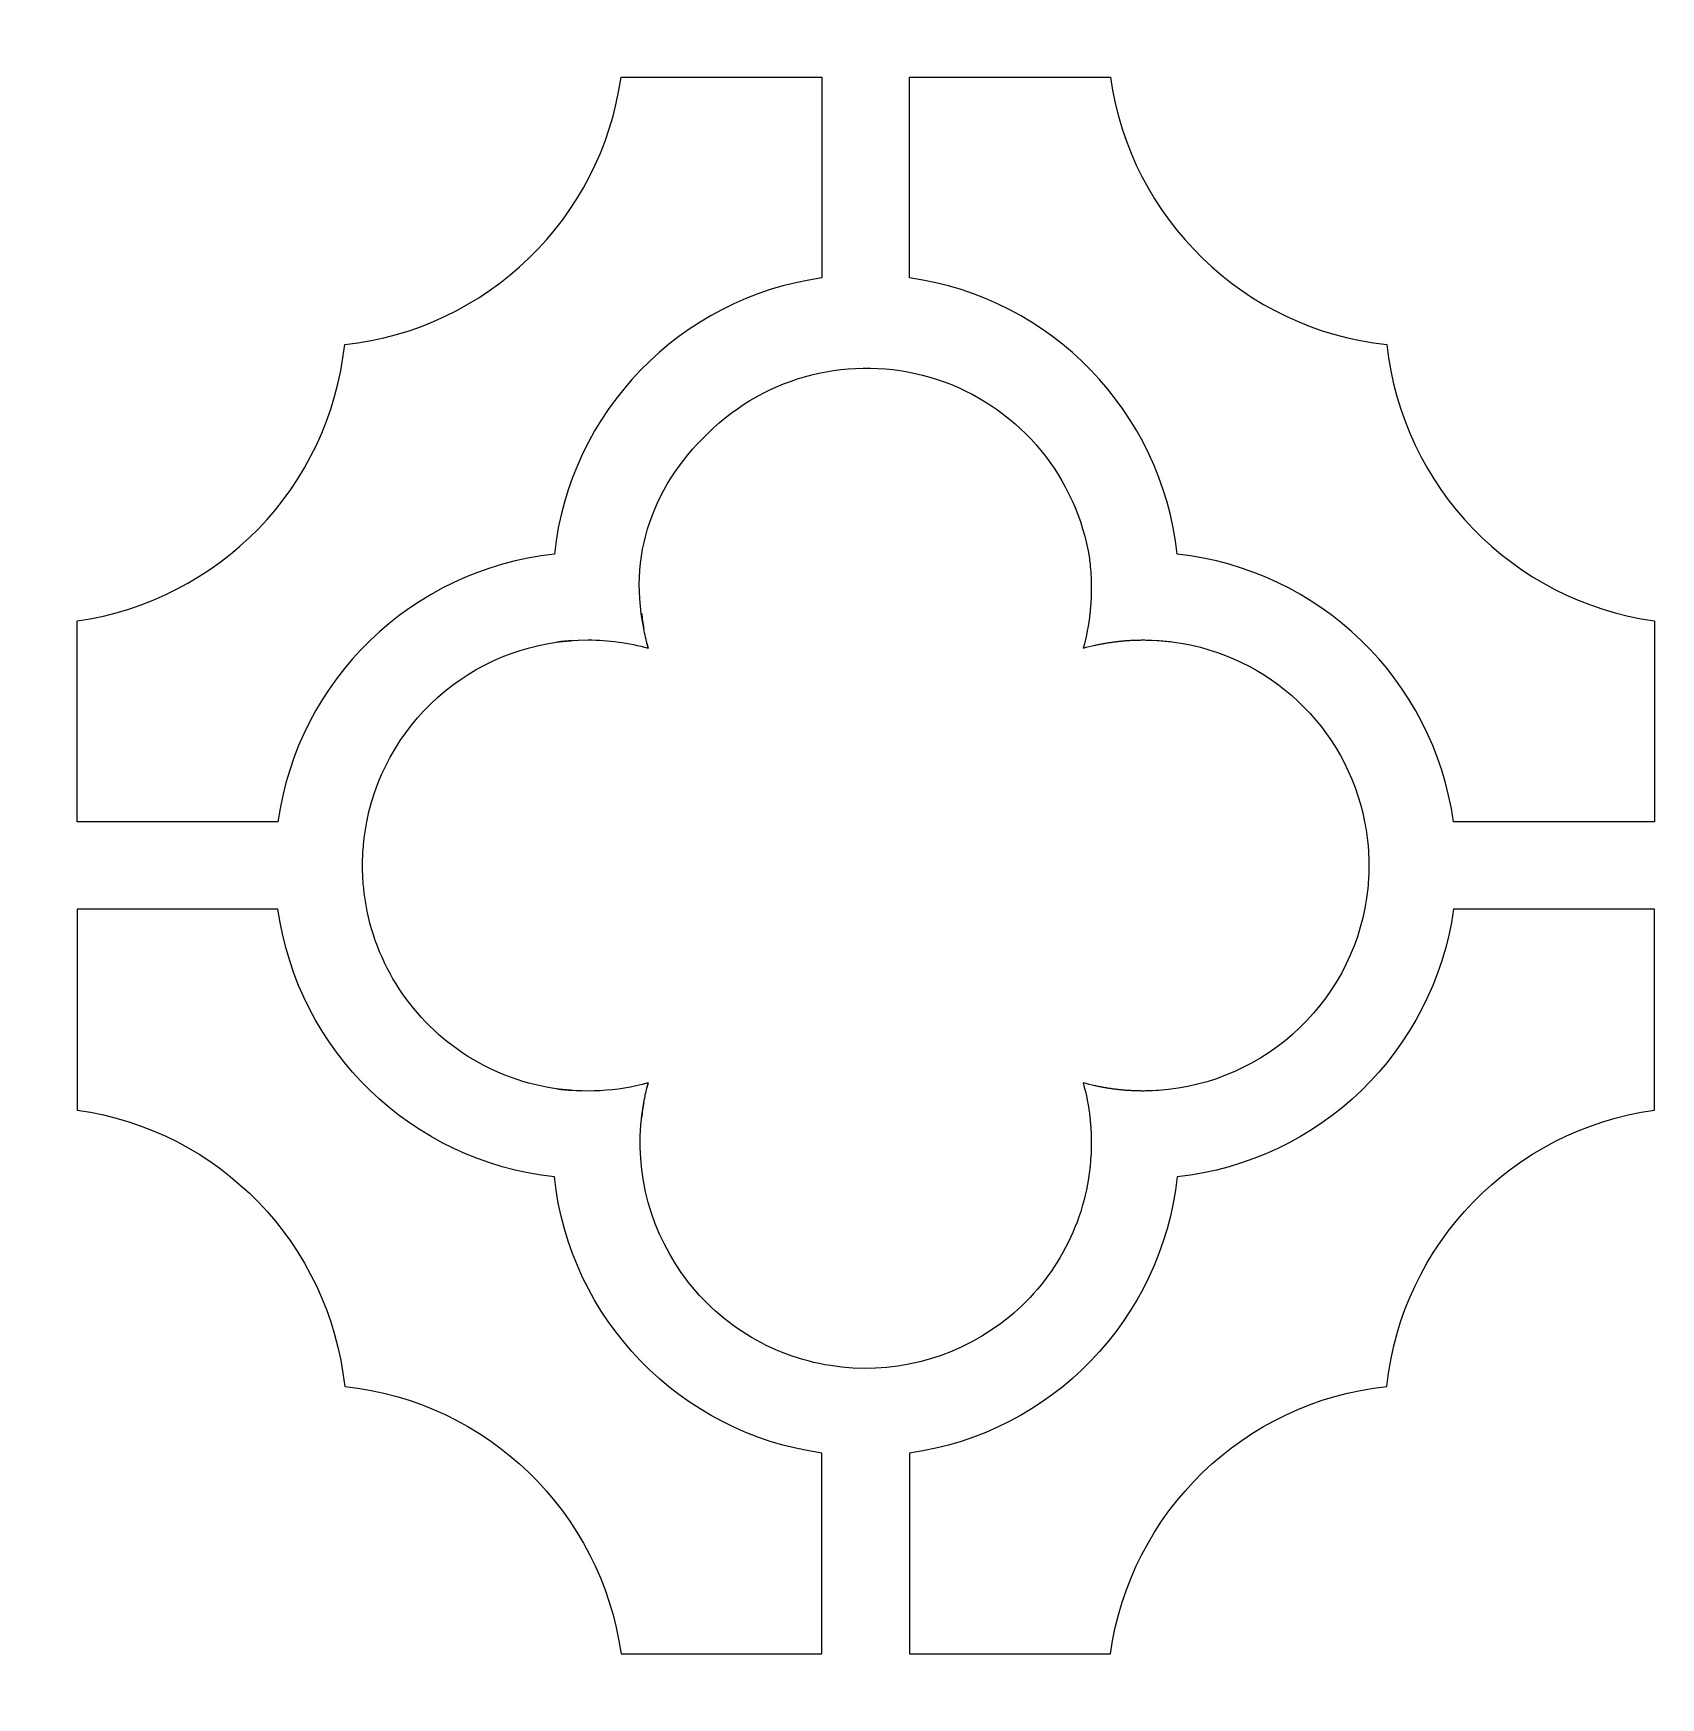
# Model space of a CAD drawing. Header units: centimetres. Extents: x -8.6 to 7.4, y -2.5 to 11.8.
# Drawn here: x 3.592 to 6.103, y 4.664 to 7.233 of the extents above; entities that cross this region are included whole.
import ezdxf

# ---------------------------------------------------------------- set-up
doc = ezdxf.new("R2010")
doc.units = ezdxf.units.CM
doc.header["$MEASUREMENT"] = 0
doc.layers.add('layer 1', color=7, linetype='Continuous')

msp = doc.modelspace()

# ---------------------------------------------------------------- linework, layer by layer
at = {"layer": 'layer 1', "color": 242}
for points, knots in [([(-0.18941, 11.81631), (-0.18941, 11.81631), (-0.0542, 11.81631), (-0.0542, 11.81631), (-0.0542, 11.81631), (-0.0542, 11.81631), (7.23783, 11.81631), (7.23783, 11.81631), (7.23783, 11.81631), (7.23783, 11.81631), (7.37304, 11.81631), (7.37304, 11.81631), (7.37304, 11.81631), (7.37304, 11.81631), (7.37304, 11.6811), (7.37304, 11.6811), (7.37304, 11.6811), (7.37304, 11.6811), (7.37304, -2.35212), (7.37304, -2.35212), (7.37304, -2.35212), (7.37304, -2.35212), (7.37304, -2.48733), (7.37304, -2.48733), (7.37304, -2.48733), (7.37304, -2.48733), (7.23783, -2.48733), (7.23783, -2.48733), (7.23783, -2.48733), (7.23783, -2.48733), (-0.0542, -2.48733), (-0.0542, -2.48733), (-0.0542, -2.48733), (-0.0542, -2.48733), (-0.18941, -2.48733), (-0.18941, -2.48733), (-0.18941, -2.48733), (-0.18941, -2.48733), (-0.18941, -2.35212), (-0.18941, -2.35212), (-0.18941, -2.35212), (-0.18941, -2.35212), (-0.18941, 11.6811), (-0.18941, 11.6811), (-0.18941, 11.6811), (-0.18941, 11.6811), (-0.18941, 11.81631), (-0.18941, 11.81631)], [0, 0, 0, 0, 0.0769231, 0.0769231, 0.0769231, 0.0769231, 0.1538462, 0.1538462, 0.1538462, 0.1538462, 0.2307692, 0.2307692, 0.2307692, 0.2307692, 0.3076923, 0.3076923, 0.3076923, 0.3076923, 0.3846154, 0.3846154, 0.3846154, 0.3846154, 0.4615385, 0.4615385, 0.4615385, 0.4615385, 0.5384615, 0.5384615, 0.5384615, 0.5384615, 0.6153846, 0.6153846, 0.6153846, 0.6153846, 0.6923077, 0.6923077, 0.6923077, 0.6923077, 0.7692308, 0.7692308, 0.7692308, 0.7692308, 0.8461538, 0.8461538, 0.8461538, 0.8461538, 1, 1, 1, 1]), ([(3.65942, 6.01651), (3.65942, 6.01651), (3.84912, 6.01651), (3.84912, 6.01651), (3.84912, 6.01651), (3.84912, 6.01651), (3.96933, 6.01651), (3.96933, 6.01651), (3.96933, 6.01651), (3.99994, 6.23551), (4.17591, 6.40568), (4.39576, 6.42936), (4.39576, 6.42936), (4.41928, 6.64923), (4.58966, 6.82501), (4.80863, 6.85579), (4.80863, 6.85579), (4.80863, 6.85579), (4.80863, 7.16571), (4.80863, 7.16571), (4.80863, 7.16571), (4.80863, 7.16571), (4.70532, 7.16571), (4.70532, 7.16571), (4.70532, 7.16571), (4.70532, 7.16571), (4.65601, 7.16571), (4.65601, 7.16571), (4.65601, 7.16571), (4.65601, 7.16571), (4.61874, 7.16571), (4.61874, 7.16571), (4.61874, 7.16571), (4.61874, 7.16571), (4.49869, 7.16571), (4.49869, 7.16571), (4.49869, 7.16571), (4.46806, 6.94672), (4.2921, 6.77654), (4.07225, 6.75285), (4.07225, 6.75285), (4.04874, 6.53299), (3.87838, 6.35722), (3.65942, 6.32644), (3.65942, 6.32644), (3.65942, 6.32644), (3.65942, 6.26114), (3.65942, 6.26114), (3.65942, 6.26114), (3.65942, 6.26114), (3.65942, 6.22788), (3.65942, 6.22788), (3.65942, 6.22788), (3.65942, 6.22788), (3.65942, 6.12932), (3.65942, 6.12932), (3.65942, 6.12932), (3.65942, 6.12932), (3.65942, 6.01651), (3.65942, 6.01651)], [0, 0, 0, 0, 0.0625, 0.0625, 0.0625, 0.0625, 0.125, 0.125, 0.125, 0.125, 0.1875, 0.1875, 0.1875, 0.1875, 0.25, 0.25, 0.25, 0.25, 0.3125, 0.3125, 0.3125, 0.3125, 0.375, 0.375, 0.375, 0.375, 0.4375, 0.4375, 0.4375, 0.4375, 0.5, 0.5, 0.5, 0.5, 0.5625, 0.5625, 0.5625, 0.5625, 0.625, 0.625, 0.625, 0.625, 0.6875, 0.6875, 0.6875, 0.6875, 0.75, 0.75, 0.75, 0.75, 0.8125, 0.8125, 0.8125, 0.8125, 0.875, 0.875, 0.875, 0.875, 1, 1, 1, 1]), ([(5.78311, 6.01651), (5.78311, 6.01651), (5.93807, 6.01651), (5.93807, 6.01651), (5.93807, 6.01651), (5.93807, 6.01651), (6.09303, 6.01651), (6.09303, 6.01651), (6.09303, 6.01651), (6.09303, 6.01651), (6.09303, 6.12932), (6.09303, 6.12932), (6.09303, 6.12932), (6.09303, 6.12932), (6.09303, 6.22786), (6.09303, 6.22786), (6.09303, 6.22786), (6.09303, 6.22786), (6.09303, 6.26115), (6.09303, 6.26115), (6.09303, 6.26115), (6.09303, 6.26115), (6.09303, 6.32642), (6.09303, 6.32642), (6.09303, 6.32642), (5.87404, 6.35704), (5.70387, 6.53301), (5.68018, 6.75285), (5.68018, 6.75285), (5.46032, 6.77637), (5.28455, 6.94674), (5.25376, 7.16571), (5.25376, 7.16571), (5.25376, 7.16571), (5.18862, 7.16571), (5.18862, 7.16571), (5.18862, 7.16571), (5.18862, 7.16571), (5.09642, 7.16571), (5.09642, 7.16571), (5.09642, 7.16571), (5.09642, 7.16571), (5.02738, 7.16571), (5.02738, 7.16571), (5.02738, 7.16571), (5.02738, 7.16571), (4.94384, 7.16571), (4.94384, 7.16571), (4.94384, 7.16571), (4.94384, 7.16571), (4.94384, 6.85577), (4.94384, 6.85577), (4.94384, 6.85577), (5.16283, 6.82516), (5.33299, 6.64921), (5.35667, 6.42936), (5.35667, 6.42936), (5.57654, 6.40584), (5.75231, 6.23548), (5.78311, 6.01651)], [0, 0, 0, 0, 0.0625, 0.0625, 0.0625, 0.0625, 0.125, 0.125, 0.125, 0.125, 0.1875, 0.1875, 0.1875, 0.1875, 0.25, 0.25, 0.25, 0.25, 0.3125, 0.3125, 0.3125, 0.3125, 0.375, 0.375, 0.375, 0.375, 0.4375, 0.4375, 0.4375, 0.4375, 0.5, 0.5, 0.5, 0.5, 0.5625, 0.5625, 0.5625, 0.5625, 0.625, 0.625, 0.625, 0.625, 0.6875, 0.6875, 0.6875, 0.6875, 0.75, 0.75, 0.75, 0.75, 0.8125, 0.8125, 0.8125, 0.8125, 0.875, 0.875, 0.875, 0.875, 1, 1, 1, 1]), ([(4.1064, 6.01651), (4.10477, 6.00827), (4.10345, 5.99997), (4.10243, 5.99163), (4.10243, 5.99163), (4.10243, 5.99163), (4.10219, 5.98953), (4.10219, 5.98953), (4.10219, 5.98953), (4.10219, 5.98953), (4.10195, 5.98742), (4.10195, 5.98742), (4.10195, 5.98742), (4.10195, 5.98742), (4.10112, 5.97906), (4.10112, 5.97906), (4.10112, 5.97906), (4.10112, 5.97906), (4.10063, 5.9726), (4.10063, 5.9726), (4.10063, 5.9726), (4.10063, 5.9726), (4.10048, 5.97045), (4.10048, 5.97045), (4.10048, 5.97045), (4.10048, 5.97045), (4.10023, 5.9662), (4.10023, 5.9662), (4.10023, 5.9662), (4.10023, 5.9662), (4.10014, 5.96402), (4.10014, 5.96402), (4.10014, 5.96402), (4.10014, 5.96402), (4.10004, 5.96127), (4.10004, 5.96127), (4.10004, 5.96127), (4.10004, 5.96127), (4.1, 5.95972), (4.1, 5.95972), (4.1, 5.95972), (4.1, 5.95972), (4.09992, 5.95791), (4.09992, 5.95791), (4.09992, 5.95791), (4.09992, 5.95791), (4.09989, 5.95571), (4.09989, 5.95571), (4.09989, 5.95571), (4.09989, 5.95571), (4.09988, 5.95433), (4.09988, 5.95433), (4.09988, 5.95433), (4.09988, 5.95433), (4.09984, 5.95219), (4.09984, 5.95219), (4.09984, 5.95219), (4.09984, 5.95219), (4.09983, 5.95), (4.09983, 5.95), (4.09983, 5.95), (4.09983, 5.95), (4.09983, 5.94784), (4.09983, 5.94784), (4.09983, 5.94784), (4.09983, 5.94784), (4.09984, 5.9457), (4.09984, 5.9457), (4.09984, 5.9457), (4.09984, 5.9457), (4.09987, 5.94389), (4.09987, 5.94389), (4.09987, 5.94389), (4.09987, 5.94389), (4.09988, 5.94246), (4.09988, 5.94246), (4.09988, 5.94246), (4.09988, 5.94246), (4.09992, 5.94027), (4.09992, 5.94027), (4.09992, 5.94027), (4.09992, 5.94027), (4.1, 5.93813), (4.1, 5.93813), (4.1, 5.93813), (4.1, 5.93813), (4.10004, 5.93656), (4.10004, 5.93656), (4.10004, 5.93656), (4.10004, 5.93656), (4.1001, 5.93493), (4.1001, 5.93493), (4.1001, 5.93493), (4.1001, 5.93493), (4.10019, 5.93277), (4.10019, 5.93277), (4.10019, 5.93277), (4.10019, 5.93277), (4.10048, 5.92743), (4.10048, 5.92743), (4.10048, 5.92743), (4.10048, 5.92743), (4.10063, 5.92528), (4.10063, 5.92528), (4.10063, 5.92528), (4.10063, 5.92528), (4.10102, 5.91997), (4.10102, 5.91997), (4.10102, 5.91997), (4.10136, 5.91609), (4.10175, 5.9122), (4.10219, 5.90833), (4.10219, 5.90833), (4.10219, 5.90833), (4.10243, 5.90622), (4.10243, 5.90622), (4.10243, 5.90622), (4.11478, 5.80572), (4.17025, 5.71566), (4.25449, 5.65948), (4.25449, 5.65948), (4.3387, 5.60332), (4.44306, 5.58648), (4.54064, 5.61337), (4.54064, 5.61337), (4.54064, 5.61337), (4.53898, 5.60708), (4.53898, 5.60708), (4.53898, 5.60708), (4.53898, 5.60708), (4.54064, 5.61338), (4.54064, 5.61338), (4.54064, 5.61338), (4.53827, 5.60456), (4.53621, 5.59566), (4.53448, 5.58669), (4.53448, 5.58669), (4.53272, 5.5776), (4.53133, 5.56844), (4.53031, 5.55923), (4.53031, 5.55923), (4.53121, 5.56729), (4.53238, 5.57531), (4.53382, 5.58329), (4.53382, 5.58329), (4.51709, 5.49102), (4.53824, 5.3959), (4.59252, 5.31942), (4.59252, 5.31942), (4.64678, 5.24294), (4.72913, 5.19164), (4.82176, 5.17697), (4.82176, 5.17697), (4.91441, 5.1623), (5.00907, 5.18564), (5.08427, 5.24171), (5.08427, 5.24171), (5.15948, 5.29778), (5.20882, 5.38137), (5.22121, 5.47436), (5.22121, 5.47436), (5.22121, 5.47436), (5.22142, 5.47581), (5.22142, 5.47581), (5.22142, 5.47581), (5.22142, 5.47581), (5.22157, 5.4773), (5.22157, 5.4773), (5.22157, 5.4773), (5.22157, 5.4773), (5.22195, 5.48026), (5.22195, 5.48026), (5.22195, 5.48026), (5.22195, 5.48026), (5.2222, 5.48245), (5.2222, 5.48245), (5.2222, 5.48245), (5.2222, 5.48245), (5.22237, 5.48391), (5.22237, 5.48391), (5.22237, 5.48391), (5.22237, 5.48391), (5.22258, 5.48614), (5.22258, 5.48614), (5.22258, 5.48614), (5.22258, 5.48614), (5.22275, 5.48804), (5.22275, 5.48804), (5.22275, 5.48804), (5.22275, 5.48804), (5.22292, 5.48984), (5.22292, 5.48984), (5.22292, 5.48984), (5.22292, 5.48984), (5.22304, 5.49134), (5.22304, 5.49134), (5.22304, 5.49134), (5.22304, 5.49134), (5.22315, 5.4926), (5.22315, 5.4926), (5.22315, 5.4926), (5.22315, 5.4926), (5.22328, 5.49432), (5.22328, 5.49432), (5.22328, 5.49432), (5.22328, 5.49432), (5.22373, 5.50101), (5.22373, 5.50101), (5.22373, 5.50101), (5.22373, 5.50101), (5.22381, 5.50249), (5.22381, 5.50249), (5.22381, 5.50249), (5.22381, 5.50249), (5.22386, 5.50399), (5.22386, 5.50399), (5.22386, 5.50399), (5.22386, 5.50399), (5.22395, 5.50549), (5.22395, 5.50549), (5.22395, 5.50549), (5.22395, 5.50549), (5.224, 5.507), (5.224, 5.507), (5.224, 5.507), (5.224, 5.507), (5.22409, 5.5092), (5.22409, 5.5092), (5.22409, 5.5092), (5.22409, 5.5092), (5.22422, 5.51419), (5.22422, 5.51419), (5.22422, 5.51419), (5.22422, 5.51419), (5.22424, 5.51607), (5.22424, 5.51607), (5.22424, 5.51607), (5.22424, 5.51607), (5.22427, 5.51834), (5.22427, 5.51834), (5.22427, 5.51834), (5.22427, 5.51834), (5.2243, 5.52056), (5.2243, 5.52056), (5.2243, 5.52056), (5.2243, 5.52056), (5.22427, 5.52208), (5.22427, 5.52208), (5.22427, 5.52208), (5.22427, 5.52208), (5.22427, 5.52359), (5.22427, 5.52359), (5.22427, 5.52359), (5.22427, 5.52359), (5.22424, 5.52508), (5.22424, 5.52508), (5.22424, 5.52508), (5.22424, 5.52508), (5.22424, 5.52659), (5.22424, 5.52659), (5.22424, 5.52659), (5.22424, 5.52659), (5.22419, 5.52808), (5.22419, 5.52808), (5.22419, 5.52808), (5.22419, 5.52808), (5.22416, 5.52959), (5.22416, 5.52959), (5.22416, 5.52959), (5.22416, 5.52959), (5.22412, 5.53108), (5.22412, 5.53108), (5.22412, 5.53108), (5.22412, 5.53108), (5.22409, 5.53258), (5.22409, 5.53258), (5.22409, 5.53258), (5.22409, 5.53258), (5.224, 5.53407), (5.224, 5.53407), (5.224, 5.53407), (5.224, 5.53407), (5.22395, 5.53558), (5.22395, 5.53558), (5.22395, 5.53558), (5.22395, 5.53558), (5.22386, 5.53707), (5.22386, 5.53707), (5.22386, 5.53707), (5.22386, 5.53707), (5.22381, 5.53855), (5.22381, 5.53855), (5.22381, 5.53855), (5.22381, 5.53855), (5.22373, 5.54005), (5.22373, 5.54005), (5.22373, 5.54005), (5.22373, 5.54005), (5.22365, 5.54153), (5.22365, 5.54153), (5.22365, 5.54153), (5.22365, 5.54153), (5.22356, 5.54302), (5.22356, 5.54302), (5.22356, 5.54302), (5.22356, 5.54302), (5.22347, 5.54449), (5.22347, 5.54449), (5.22347, 5.54449), (5.22347, 5.54449), (5.22336, 5.54599), (5.22336, 5.54599), (5.22336, 5.54599), (5.22336, 5.54599), (5.22325, 5.54745), (5.22325, 5.54745), (5.22325, 5.54745), (5.22325, 5.54745), (5.22312, 5.54895), (5.22312, 5.54895), (5.22312, 5.54895), (5.22312, 5.54895), (5.223, 5.5504), (5.223, 5.5504), (5.223, 5.5504), (5.223, 5.5504), (5.22286, 5.55191), (5.22286, 5.55191), (5.22286, 5.55191), (5.22286, 5.55191), (5.22273, 5.55337), (5.22273, 5.55337), (5.22273, 5.55337), (5.22273, 5.55337), (5.22259, 5.55483), (5.22259, 5.55483), (5.22259, 5.55483), (5.22259, 5.55483), (5.22248, 5.55629), (5.22248, 5.55629), (5.22248, 5.55629), (5.22248, 5.55629), (5.22231, 5.55776), (5.22231, 5.55776), (5.22231, 5.55776), (5.22231, 5.55776), (5.22215, 5.55923), (5.22215, 5.55923), (5.22215, 5.55923), (5.22013, 5.57753), (5.21665, 5.59564), (5.21173, 5.61338), (5.21173, 5.61338), (5.21776, 5.61176), (5.22382, 5.61028), (5.22991, 5.60894), (5.22991, 5.60894), (5.22991, 5.60894), (5.23133, 5.60861), (5.23133, 5.60861), (5.23133, 5.60861), (5.23133, 5.60861), (5.23275, 5.60832), (5.23275, 5.60832), (5.23275, 5.60832), (5.23275, 5.60832), (5.23417, 5.60801), (5.23417, 5.60801), (5.23417, 5.60801), (5.23417, 5.60801), (5.23558, 5.60773), (5.23558, 5.60773), (5.23558, 5.60773), (5.23558, 5.60773), (5.237, 5.60744), (5.237, 5.60744), (5.237, 5.60744), (5.237, 5.60744), (5.23842, 5.60718), (5.23842, 5.60718), (5.23842, 5.60718), (5.23842, 5.60718), (5.23986, 5.60689), (5.23986, 5.60689), (5.23986, 5.60689), (5.23986, 5.60689), (5.24128, 5.60665), (5.24128, 5.60665), (5.24128, 5.60665), (5.24128, 5.60665), (5.24271, 5.60637), (5.24271, 5.60637), (5.24271, 5.60637), (5.24271, 5.60637), (5.24413, 5.60613), (5.24413, 5.60613), (5.24413, 5.60613), (5.24413, 5.60613), (5.24559, 5.60585), (5.24559, 5.60585), (5.24559, 5.60585), (5.24559, 5.60585), (5.24701, 5.60564), (5.24701, 5.60564), (5.24701, 5.60564), (5.24701, 5.60564), (5.24848, 5.6054), (5.24848, 5.6054), (5.24848, 5.6054), (5.24848, 5.6054), (5.2499, 5.60516), (5.2499, 5.60516), (5.2499, 5.60516), (5.2499, 5.60516), (5.25135, 5.60492), (5.25135, 5.60492), (5.25135, 5.60492), (5.25135, 5.60492), (5.25278, 5.60472), (5.25278, 5.60472), (5.25278, 5.60472), (5.25278, 5.60472), (5.25425, 5.60449), (5.25425, 5.60449), (5.25425, 5.60449), (5.25425, 5.60449), (5.25571, 5.60428), (5.25571, 5.60428), (5.25571, 5.60428), (5.25571, 5.60428), (5.25716, 5.60405), (5.25716, 5.60405), (5.25716, 5.60405), (5.25716, 5.60405), (5.25859, 5.60389), (5.25859, 5.60389), (5.25859, 5.60389), (5.25859, 5.60389), (5.26006, 5.60369), (5.26006, 5.60369), (5.26006, 5.60369), (5.26006, 5.60369), (5.26152, 5.60353), (5.26152, 5.60353), (5.26152, 5.60353), (5.26152, 5.60353), (5.26297, 5.60333), (5.26297, 5.60333), (5.26297, 5.60333), (5.26297, 5.60333), (5.26444, 5.60317), (5.26444, 5.60317), (5.26444, 5.60317), (5.26444, 5.60317), (5.2659, 5.60299), (5.2659, 5.60299), (5.2659, 5.60299), (5.2659, 5.60299), (5.26735, 5.60282), (5.26735, 5.60282), (5.26735, 5.60282), (5.26735, 5.60282), (5.26884, 5.60266), (5.26884, 5.60266), (5.26884, 5.60266), (5.26884, 5.60266), (5.27029, 5.60255), (5.27029, 5.60255), (5.27029, 5.60255), (5.27029, 5.60255), (5.27175, 5.6024), (5.27175, 5.6024), (5.27175, 5.6024), (5.27175, 5.6024), (5.27322, 5.60227), (5.27322, 5.60227), (5.27322, 5.60227), (5.27322, 5.60227), (5.27471, 5.60212), (5.27471, 5.60212), (5.27471, 5.60212), (5.27471, 5.60212), (5.27618, 5.602), (5.27618, 5.602), (5.27618, 5.602), (5.27618, 5.602), (5.27767, 5.60188), (5.27767, 5.60188), (5.27767, 5.60188), (5.27767, 5.60188), (5.27913, 5.60177), (5.27913, 5.60177), (5.27913, 5.60177), (5.27913, 5.60177), (5.28064, 5.60165), (5.28064, 5.60165), (5.28064, 5.60165), (5.28064, 5.60165), (5.28209, 5.60157), (5.28209, 5.60157), (5.28209, 5.60157), (5.28209, 5.60157), (5.2836, 5.60147), (5.2836, 5.60147), (5.2836, 5.60147), (5.2836, 5.60147), (5.28507, 5.60139), (5.28507, 5.60139), (5.28507, 5.60139), (5.28507, 5.60139), (5.28657, 5.6013), (5.28657, 5.6013), (5.28657, 5.6013), (5.28657, 5.6013), (5.28804, 5.60126), (5.28804, 5.60126), (5.28804, 5.60126), (5.28804, 5.60126), (5.28955, 5.60118), (5.28955, 5.60118), (5.28955, 5.60118), (5.28955, 5.60118), (5.29104, 5.60112), (5.29104, 5.60112), (5.29104, 5.60112), (5.29104, 5.60112), (5.29255, 5.60104), (5.29255, 5.60104), (5.29255, 5.60104), (5.29255, 5.60104), (5.29403, 5.601), (5.29403, 5.601), (5.29403, 5.601), (5.29403, 5.601), (5.29554, 5.60095), (5.29554, 5.60095), (5.29554, 5.60095), (5.29554, 5.60095), (5.29704, 5.60093), (5.29704, 5.60093), (5.29704, 5.60093), (5.29704, 5.60093), (5.29854, 5.60089), (5.29854, 5.60089), (5.29854, 5.60089), (5.29854, 5.60089), (5.30004, 5.60089), (5.30004, 5.60089), (5.30004, 5.60089), (5.30004, 5.60089), (5.30154, 5.60085), (5.30154, 5.60085), (5.30154, 5.60085), (5.30154, 5.60085), (5.30304, 5.60085), (5.30304, 5.60085), (5.30304, 5.60085), (5.30304, 5.60085), (5.30455, 5.60083), (5.30455, 5.60083), (5.30455, 5.60083), (5.30455, 5.60083), (5.30605, 5.60085), (5.30605, 5.60085), (5.30605, 5.60085), (5.30605, 5.60085), (5.30788, 5.60087), (5.30788, 5.60087), (5.30788, 5.60087), (5.30788, 5.60087), (5.30982, 5.60089), (5.30982, 5.60089), (5.30982, 5.60089), (5.30982, 5.60089), (5.31626, 5.60105), (5.31626, 5.60105), (5.31626, 5.60105), (5.31626, 5.60105), (5.31812, 5.60113), (5.31812, 5.60113), (5.31812, 5.60113), (5.31812, 5.60113), (5.32483, 5.60146), (5.32483, 5.60146), (5.32483, 5.60146), (5.32483, 5.60146), (5.32633, 5.60156), (5.32633, 5.60156), (5.32633, 5.60156), (5.32633, 5.60156), (5.32784, 5.60163), (5.32784, 5.60163), (5.32784, 5.60163), (5.40978, 5.6074), (5.48704, 5.64174), (5.5462, 5.69873), (5.5462, 5.69873), (5.60538, 5.75575), (5.64245, 5.83184), (5.65081, 5.9136), (5.65081, 5.9136), (5.65081, 5.9136), (5.6513, 5.9189), (5.6513, 5.9189), (5.6513, 5.9189), (5.65175, 5.92441), (5.65209, 5.92994), (5.65234, 5.93546), (5.65234, 5.93546), (5.65234, 5.93546), (5.65239, 5.93707), (5.65239, 5.93707), (5.65239, 5.93707), (5.65239, 5.93707), (5.65247, 5.93922), (5.65247, 5.93922), (5.65247, 5.93922), (5.65247, 5.93922), (5.65255, 5.94229), (5.65255, 5.94229), (5.65255, 5.94229), (5.65255, 5.94229), (5.65255, 5.94355), (5.65255, 5.94355), (5.65255, 5.94355), (5.65255, 5.94355), (5.65259, 5.9457), (5.65259, 5.9457), (5.65259, 5.9457), (5.65259, 5.9457), (5.65261, 5.94784), (5.65261, 5.94784), (5.65261, 5.94784), (5.65261, 5.94784), (5.65261, 5.95), (5.65261, 5.95), (5.65261, 5.95), (5.65261, 5.95), (5.65259, 5.95219), (5.65259, 5.95219), (5.65259, 5.95219), (5.65259, 5.95219), (5.65257, 5.95393), (5.65257, 5.95393), (5.65257, 5.95393), (5.65257, 5.95393), (5.65255, 5.95542), (5.65255, 5.95542), (5.65255, 5.95542), (5.65255, 5.95542), (5.65251, 5.95755), (5.65251, 5.95755), (5.65251, 5.95755), (5.65251, 5.95755), (5.65243, 5.95972), (5.65243, 5.95972), (5.65243, 5.95972), (5.65243, 5.95972), (5.65239, 5.96117), (5.65239, 5.96117), (5.65239, 5.96117), (5.65216, 5.96641), (5.65186, 5.97164), (5.65146, 5.97687), (5.65146, 5.97687), (5.65146, 5.97687), (5.6513, 5.97897), (5.6513, 5.97897), (5.6513, 5.97897), (5.6513, 5.97897), (5.65092, 5.98319), (5.65092, 5.98319), (5.65092, 5.98319), (5.64976, 5.99436), (5.64813, 6.00548), (5.64602, 6.01651), (5.64602, 6.01651), (5.61727, 6.16226), (5.49932, 6.2736), (5.35213, 6.29369), (5.35213, 6.29369), (5.34443, 6.29475), (5.33669, 6.29555), (5.32894, 6.29609), (5.32894, 6.29609), (5.32894, 6.29609), (5.32711, 6.29621), (5.32711, 6.29621), (5.32711, 6.29621), (5.32711, 6.29621), (5.3256, 6.2963), (5.3256, 6.2963), (5.3256, 6.2963), (5.3256, 6.2963), (5.31812, 6.29667), (5.31812, 6.29667), (5.31812, 6.29667), (5.31812, 6.29667), (5.31626, 6.29675), (5.31626, 6.29675), (5.31626, 6.29675), (5.31626, 6.29675), (5.31094, 6.2969), (5.31094, 6.2969), (5.31094, 6.2969), (5.31094, 6.2969), (5.30906, 6.29692), (5.30906, 6.29692), (5.30906, 6.29692), (5.30906, 6.29692), (5.30678, 6.29695), (5.30678, 6.29695), (5.30678, 6.29695), (5.30678, 6.29695), (5.30455, 6.29698), (5.30455, 6.29698), (5.30455, 6.29698), (5.30455, 6.29698), (5.30304, 6.29695), (5.30304, 6.29695), (5.30304, 6.29695), (5.30304, 6.29695), (5.30154, 6.29695), (5.30154, 6.29695), (5.30154, 6.29695), (5.30154, 6.29695), (5.30004, 6.29692), (5.30004, 6.29692), (5.30004, 6.29692), (5.30004, 6.29692), (5.29854, 6.29692), (5.29854, 6.29692), (5.29854, 6.29692), (5.29854, 6.29692), (5.29704, 6.29687), (5.29704, 6.29687), (5.29704, 6.29687), (5.29704, 6.29687), (5.29554, 6.29684), (5.29554, 6.29684), (5.29554, 6.29684), (5.29554, 6.29684), (5.29403, 6.2968), (5.29403, 6.2968), (5.29403, 6.2968), (5.29403, 6.2968), (5.29255, 6.29677), (5.29255, 6.29677), (5.29255, 6.29677), (5.29255, 6.29677), (5.29104, 6.29668), (5.29104, 6.29668), (5.29104, 6.29668), (5.29104, 6.29668), (5.28955, 6.29663), (5.28955, 6.29663), (5.28955, 6.29663), (5.28955, 6.29663), (5.28804, 6.29655), (5.28804, 6.29655), (5.28804, 6.29655), (5.28804, 6.29655), (5.28657, 6.29649), (5.28657, 6.29649), (5.28657, 6.29649), (5.28657, 6.29649), (5.28507, 6.29642), (5.28507, 6.29642), (5.28507, 6.29642), (5.28507, 6.29642), (5.28361, 6.29633), (5.28361, 6.29633), (5.28361, 6.29633), (5.28361, 6.29633), (5.28211, 6.29624), (5.28211, 6.29624), (5.28211, 6.29624), (5.28211, 6.29624), (5.28065, 6.29615), (5.28065, 6.29615), (5.28065, 6.29615), (5.28065, 6.29615), (5.27916, 6.29604), (5.27916, 6.29604), (5.27916, 6.29604), (5.27916, 6.29604), (5.27769, 6.29593), (5.27769, 6.29593), (5.27769, 6.29593), (5.27769, 6.29593), (5.27619, 6.2958), (5.27619, 6.2958), (5.27619, 6.2958), (5.27619, 6.2958), (5.27472, 6.29568), (5.27472, 6.29568), (5.27472, 6.29568), (5.27472, 6.29568), (5.27324, 6.29554), (5.27324, 6.29554), (5.27324, 6.29554), (5.27324, 6.29554), (5.27179, 6.29541), (5.27179, 6.29541), (5.27179, 6.29541), (5.27179, 6.29541), (5.27032, 6.29526), (5.27032, 6.29526), (5.27032, 6.29526), (5.27032, 6.29526), (5.26886, 6.29515), (5.26886, 6.29515), (5.26886, 6.29515), (5.26886, 6.29515), (5.26739, 6.29498), (5.26739, 6.29498), (5.26739, 6.29498), (5.26739, 6.29498), (5.26592, 6.29482), (5.26592, 6.29482), (5.26592, 6.29482), (5.26592, 6.29482), (5.26447, 6.29464), (5.26447, 6.29464), (5.26447, 6.29464), (5.26447, 6.29464), (5.26301, 6.29448), (5.26301, 6.29448), (5.26301, 6.29448), (5.26301, 6.29448), (5.26154, 6.29428), (5.26154, 6.29428), (5.26154, 6.29428), (5.26154, 6.29428), (5.26009, 6.29412), (5.26009, 6.29412), (5.26009, 6.29412), (5.26009, 6.29412), (5.25863, 6.29392), (5.25863, 6.29392), (5.25863, 6.29392), (5.25863, 6.29392), (5.25721, 6.29375), (5.25721, 6.29375), (5.25721, 6.29375), (5.25721, 6.29375), (5.25574, 6.29351), (5.25574, 6.29351), (5.25574, 6.29351), (5.25574, 6.29351), (5.25429, 6.29331), (5.25429, 6.29331), (5.25429, 6.29331), (5.25429, 6.29331), (5.25283, 6.29309), (5.25283, 6.29309), (5.25283, 6.29309), (5.25283, 6.29309), (5.25139, 6.29289), (5.25139, 6.29289), (5.25139, 6.29289), (5.25139, 6.29289), (5.24993, 6.29263), (5.24993, 6.29263), (5.24993, 6.29263), (5.24993, 6.29263), (5.24851, 6.29241), (5.24851, 6.29241), (5.24851, 6.29241), (5.24851, 6.29241), (5.24706, 6.29217), (5.24706, 6.29217), (5.24706, 6.29217), (5.24706, 6.29217), (5.24564, 6.29195), (5.24564, 6.29195), (5.24564, 6.29195), (5.24564, 6.29195), (5.24417, 6.29168), (5.24417, 6.29168), (5.24417, 6.29168), (5.24417, 6.29168), (5.24275, 6.29144), (5.24275, 6.29144), (5.24275, 6.29144), (5.24275, 6.29144), (5.24132, 6.29115), (5.24132, 6.29115), (5.24132, 6.29115), (5.24132, 6.29115), (5.2399, 6.29092), (5.2399, 6.29092), (5.2399, 6.29092), (5.2399, 6.29092), (5.23848, 6.29063), (5.23848, 6.29063), (5.23848, 6.29063), (5.23848, 6.29063), (5.23706, 6.29035), (5.23706, 6.29035), (5.23706, 6.29035), (5.23706, 6.29035), (5.23565, 6.29008), (5.23565, 6.29008), (5.23565, 6.29008), (5.23565, 6.29008), (5.23423, 6.2898), (5.23423, 6.2898), (5.23423, 6.2898), (5.23423, 6.2898), (5.2328, 6.28947), (5.2328, 6.28947), (5.2328, 6.28947), (5.2328, 6.28947), (5.23138, 6.2892), (5.23138, 6.2892), (5.23138, 6.2892), (5.23138, 6.2892), (5.22996, 6.28887), (5.22996, 6.28887), (5.22996, 6.28887), (5.22387, 6.28754), (5.21782, 6.28606), (5.21181, 6.28443), (5.21181, 6.28443), (5.21666, 6.30218), (5.22012, 6.32029), (5.22214, 6.33858), (5.22214, 6.33858), (5.22214, 6.33858), (5.2223, 6.34005), (5.2223, 6.34005), (5.2223, 6.34005), (5.2223, 6.34005), (5.22245, 6.34152), (5.22245, 6.34152), (5.22245, 6.34152), (5.22245, 6.34152), (5.22258, 6.34297), (5.22258, 6.34297), (5.22258, 6.34297), (5.22258, 6.34297), (5.22273, 6.34444), (5.22273, 6.34444), (5.22273, 6.34444), (5.22273, 6.34444), (5.22286, 6.3459), (5.22286, 6.3459), (5.22286, 6.3459), (5.22286, 6.3459), (5.223, 6.34739), (5.223, 6.34739), (5.223, 6.34739), (5.223, 6.34739), (5.22312, 6.34886), (5.22312, 6.34886), (5.22312, 6.34886), (5.22312, 6.34886), (5.22325, 6.35035), (5.22325, 6.35035), (5.22325, 6.35035), (5.22325, 6.35035), (5.22336, 6.35182), (5.22336, 6.35182), (5.22336, 6.35182), (5.22336, 6.35182), (5.22347, 6.35332), (5.22347, 6.35332), (5.22347, 6.35332), (5.22347, 6.35332), (5.22356, 6.35477), (5.22356, 6.35477), (5.22356, 6.35477), (5.22356, 6.35477), (5.22365, 6.35628), (5.22365, 6.35628), (5.22365, 6.35628), (5.22365, 6.35628), (5.22373, 6.35775), (5.22373, 6.35775), (5.22373, 6.35775), (5.22373, 6.35775), (5.22381, 6.35926), (5.22381, 6.35926), (5.22381, 6.35926), (5.22381, 6.35926), (5.22386, 6.36072), (5.22386, 6.36072), (5.22386, 6.36072), (5.22386, 6.36072), (5.22395, 6.36223), (5.22395, 6.36223), (5.22395, 6.36223), (5.22395, 6.36223), (5.224, 6.36374), (5.224, 6.36374), (5.224, 6.36374), (5.224, 6.36374), (5.22409, 6.36523), (5.22409, 6.36523), (5.22409, 6.36523), (5.22409, 6.36523), (5.22412, 6.36672), (5.22412, 6.36672), (5.22412, 6.36672), (5.22412, 6.36672), (5.22416, 6.36822), (5.22416, 6.36822), (5.22416, 6.36822), (5.22416, 6.36822), (5.22419, 6.36972), (5.22419, 6.36972), (5.22419, 6.36972), (5.22419, 6.36972), (5.22424, 6.37122), (5.22424, 6.37122), (5.22424, 6.37122), (5.22424, 6.37122), (5.22424, 6.37272), (5.22424, 6.37272), (5.22424, 6.37272), (5.22424, 6.37272), (5.22427, 6.37422), (5.22427, 6.37422), (5.22427, 6.37422), (5.22427, 6.37422), (5.22427, 6.37572), (5.22427, 6.37572), (5.22427, 6.37572), (5.22427, 6.37572), (5.2243, 6.37723), (5.2243, 6.37723), (5.2243, 6.37723), (5.2243, 6.37723), (5.22427, 6.37874), (5.22427, 6.37874), (5.22427, 6.37874), (5.22427, 6.37874), (5.22426, 6.38055), (5.22426, 6.38055), (5.22426, 6.38055), (5.22426, 6.38055), (5.22424, 6.38252), (5.22424, 6.38252), (5.22424, 6.38252), (5.22424, 6.38252), (5.22412, 6.38757), (5.22412, 6.38757), (5.22412, 6.38757), (5.22412, 6.38757), (5.224, 6.39081), (5.224, 6.39081), (5.224, 6.39081), (5.224, 6.39081), (5.22395, 6.39231), (5.22395, 6.39231), (5.22395, 6.39231), (5.22395, 6.39231), (5.22386, 6.39381), (5.22386, 6.39381), (5.22386, 6.39381), (5.22386, 6.39381), (5.22382, 6.39512), (5.22382, 6.39512), (5.22382, 6.39512), (5.22382, 6.39512), (5.22373, 6.3968), (5.22373, 6.3968), (5.22373, 6.3968), (5.22373, 6.3968), (5.22329, 6.40332), (5.22329, 6.40332), (5.22329, 6.40332), (5.22329, 6.40332), (5.22316, 6.405), (5.22316, 6.405), (5.22316, 6.405), (5.22316, 6.405), (5.22304, 6.40647), (5.22304, 6.40647), (5.22304, 6.40647), (5.22304, 6.40647), (5.22292, 6.40797), (5.22292, 6.40797), (5.22292, 6.40797), (5.22292, 6.40797), (5.22277, 6.40943), (5.22277, 6.40943), (5.22277, 6.40943), (5.22277, 6.40943), (5.22267, 6.41085), (5.22267, 6.41085), (5.22267, 6.41085), (5.22267, 6.41085), (5.22248, 6.41294), (5.22248, 6.41294), (5.22248, 6.41294), (5.22248, 6.41294), (5.22228, 6.41462), (5.22228, 6.41462), (5.22228, 6.41462), (5.22228, 6.41462), (5.22203, 6.41682), (5.22203, 6.41682), (5.22203, 6.41682), (5.22203, 6.41682), (5.2217, 6.41951), (5.2217, 6.41951), (5.2217, 6.41951), (5.2217, 6.41951), (5.2215, 6.42124), (5.2215, 6.42124), (5.2215, 6.42124), (5.2215, 6.42124), (5.2213, 6.42272), (5.2213, 6.42272), (5.2213, 6.42272), (5.20166, 6.5475), (5.11595, 6.65183), (4.99736, 6.69532), (4.99736, 6.69532), (4.87877, 6.7388), (4.74593, 6.71461), (4.65028, 6.63211), (4.65028, 6.63211), (4.55464, 6.54961), (4.50821, 6.4382), (4.53382, 6.31452), (4.53382, 6.31452), (4.53238, 6.3225), (4.53121, 6.33052), (4.53031, 6.33858), (4.53031, 6.33858), (4.53133, 6.32937), (4.53272, 6.32021), (4.53446, 6.31111), (4.53446, 6.31111), (4.53619, 6.30214), (4.53828, 6.29324), (4.5407, 6.28443), (4.5407, 6.28443), (4.5407, 6.28443), (4.53898, 6.29072), (4.53898, 6.29072), (4.53898, 6.29072), (4.53898, 6.29072), (4.54064, 6.28444), (4.54064, 6.28444), (4.54064, 6.28444), (4.51042, 6.29276), (4.47922, 6.29698), (4.44787, 6.29698), (4.44787, 6.29698), (4.2816, 6.29691), (4.13863, 6.17962), (4.10638, 6.01651), (4.10638, 6.01651), (4.10638, 6.01651), (4.1064, 6.01651), (4.1064, 6.01651)], [0, 0, 0, 0, 0.0034364, 0.0034364, 0.0034364, 0.0034364, 0.0068729, 0.0068729, 0.0068729, 0.0068729, 0.0103093, 0.0103093, 0.0103093, 0.0103093, 0.0137457, 0.0137457, 0.0137457, 0.0137457, 0.0171821, 0.0171821, 0.0171821, 0.0171821, 0.0206186, 0.0206186, 0.0206186, 0.0206186, 0.024055, 0.024055, 0.024055, 0.024055, 0.0274914, 0.0274914, 0.0274914, 0.0274914, 0.0309278, 0.0309278, 0.0309278, 0.0309278, 0.0343643, 0.0343643, 0.0343643, 0.0343643, 0.0378007, 0.0378007, 0.0378007, 0.0378007, 0.0412371, 0.0412371, 0.0412371, 0.0412371, 0.0446735, 0.0446735, 0.0446735, 0.0446735, 0.04811, 0.04811, 0.04811, 0.04811, 0.0515464, 0.0515464, 0.0515464, 0.0515464, 0.0549828, 0.0549828, 0.0549828, 0.0549828, 0.0584192, 0.0584192, 0.0584192, 0.0584192, 0.0618557, 0.0618557, 0.0618557, 0.0618557, 0.0652921, 0.0652921, 0.0652921, 0.0652921, 0.0687285, 0.0687285, 0.0687285, 0.0687285, 0.0721649, 0.0721649, 0.0721649, 0.0721649, 0.0756014, 0.0756014, 0.0756014, 0.0756014, 0.0790378, 0.0790378, 0.0790378, 0.0790378, 0.0824742, 0.0824742, 0.0824742, 0.0824742, 0.0859107, 0.0859107, 0.0859107, 0.0859107, 0.0893471, 0.0893471, 0.0893471, 0.0893471, 0.0927835, 0.0927835, 0.0927835, 0.0927835, 0.0962199, 0.0962199, 0.0962199, 0.0962199, 0.0996564, 0.0996564, 0.0996564, 0.0996564, 0.1030928, 0.1030928, 0.1030928, 0.1030928, 0.1065292, 0.1065292, 0.1065292, 0.1065292, 0.1099656, 0.1099656, 0.1099656, 0.1099656, 0.1134021, 0.1134021, 0.1134021, 0.1134021, 0.1168385, 0.1168385, 0.1168385, 0.1168385, 0.1202749, 0.1202749, 0.1202749, 0.1202749, 0.1237113, 0.1237113, 0.1237113, 0.1237113, 0.1271478, 0.1271478, 0.1271478, 0.1271478, 0.1305842, 0.1305842, 0.1305842, 0.1305842, 0.1340206, 0.1340206, 0.1340206, 0.1340206, 0.137457, 0.137457, 0.137457, 0.137457, 0.1408935, 0.1408935, 0.1408935, 0.1408935, 0.1443299, 0.1443299, 0.1443299, 0.1443299, 0.1477663, 0.1477663, 0.1477663, 0.1477663, 0.1512027, 0.1512027, 0.1512027, 0.1512027, 0.1546392, 0.1546392, 0.1546392, 0.1546392, 0.1580756, 0.1580756, 0.1580756, 0.1580756, 0.161512, 0.161512, 0.161512, 0.161512, 0.1649485, 0.1649485, 0.1649485, 0.1649485, 0.1683849, 0.1683849, 0.1683849, 0.1683849, 0.1718213, 0.1718213, 0.1718213, 0.1718213, 0.1752577, 0.1752577, 0.1752577, 0.1752577, 0.1786942, 0.1786942, 0.1786942, 0.1786942, 0.1821306, 0.1821306, 0.1821306, 0.1821306, 0.185567, 0.185567, 0.185567, 0.185567, 0.1890034, 0.1890034, 0.1890034, 0.1890034, 0.1924399, 0.1924399, 0.1924399, 0.1924399, 0.1958763, 0.1958763, 0.1958763, 0.1958763, 0.1993127, 0.1993127, 0.1993127, 0.1993127, 0.2027491, 0.2027491, 0.2027491, 0.2027491, 0.2061856, 0.2061856, 0.2061856, 0.2061856, 0.209622, 0.209622, 0.209622, 0.209622, 0.2130584, 0.2130584, 0.2130584, 0.2130584, 0.2164948, 0.2164948, 0.2164948, 0.2164948, 0.2199313, 0.2199313, 0.2199313, 0.2199313, 0.2233677, 0.2233677, 0.2233677, 0.2233677, 0.2268041, 0.2268041, 0.2268041, 0.2268041, 0.2302405, 0.2302405, 0.2302405, 0.2302405, 0.233677, 0.233677, 0.233677, 0.233677, 0.2371134, 0.2371134, 0.2371134, 0.2371134, 0.2405498, 0.2405498, 0.2405498, 0.2405498, 0.2439863, 0.2439863, 0.2439863, 0.2439863, 0.2474227, 0.2474227, 0.2474227, 0.2474227, 0.2508591, 0.2508591, 0.2508591, 0.2508591, 0.2542955, 0.2542955, 0.2542955, 0.2542955, 0.257732, 0.257732, 0.257732, 0.257732, 0.2611684, 0.2611684, 0.2611684, 0.2611684, 0.2646048, 0.2646048, 0.2646048, 0.2646048, 0.2680412, 0.2680412, 0.2680412, 0.2680412, 0.2714777, 0.2714777, 0.2714777, 0.2714777, 0.2749141, 0.2749141, 0.2749141, 0.2749141, 0.2783505, 0.2783505, 0.2783505, 0.2783505, 0.2817869, 0.2817869, 0.2817869, 0.2817869, 0.2852234, 0.2852234, 0.2852234, 0.2852234, 0.2886598, 0.2886598, 0.2886598, 0.2886598, 0.2920962, 0.2920962, 0.2920962, 0.2920962, 0.2955326, 0.2955326, 0.2955326, 0.2955326, 0.2989691, 0.2989691, 0.2989691, 0.2989691, 0.3024055, 0.3024055, 0.3024055, 0.3024055, 0.3058419, 0.3058419, 0.3058419, 0.3058419, 0.3092784, 0.3092784, 0.3092784, 0.3092784, 0.3127148, 0.3127148, 0.3127148, 0.3127148, 0.3161512, 0.3161512, 0.3161512, 0.3161512, 0.3195876, 0.3195876, 0.3195876, 0.3195876, 0.3230241, 0.3230241, 0.3230241, 0.3230241, 0.3264605, 0.3264605, 0.3264605, 0.3264605, 0.3298969, 0.3298969, 0.3298969, 0.3298969, 0.3333333, 0.3333333, 0.3333333, 0.3333333, 0.3367698, 0.3367698, 0.3367698, 0.3367698, 0.3402062, 0.3402062, 0.3402062, 0.3402062, 0.3436426, 0.3436426, 0.3436426, 0.3436426, 0.347079, 0.347079, 0.347079, 0.347079, 0.3505155, 0.3505155, 0.3505155, 0.3505155, 0.3539519, 0.3539519, 0.3539519, 0.3539519, 0.3573883, 0.3573883, 0.3573883, 0.3573883, 0.3608247, 0.3608247, 0.3608247, 0.3608247, 0.3642612, 0.3642612, 0.3642612, 0.3642612, 0.3676976, 0.3676976, 0.3676976, 0.3676976, 0.371134, 0.371134, 0.371134, 0.371134, 0.3745704, 0.3745704, 0.3745704, 0.3745704, 0.3780069, 0.3780069, 0.3780069, 0.3780069, 0.3814433, 0.3814433, 0.3814433, 0.3814433, 0.3848797, 0.3848797, 0.3848797, 0.3848797, 0.3883162, 0.3883162, 0.3883162, 0.3883162, 0.3917526, 0.3917526, 0.3917526, 0.3917526, 0.395189, 0.395189, 0.395189, 0.395189, 0.3986254, 0.3986254, 0.3986254, 0.3986254, 0.4020619, 0.4020619, 0.4020619, 0.4020619, 0.4054983, 0.4054983, 0.4054983, 0.4054983, 0.4089347, 0.4089347, 0.4089347, 0.4089347, 0.4123711, 0.4123711, 0.4123711, 0.4123711, 0.4158076, 0.4158076, 0.4158076, 0.4158076, 0.419244, 0.419244, 0.419244, 0.419244, 0.4226804, 0.4226804, 0.4226804, 0.4226804, 0.4261168, 0.4261168, 0.4261168, 0.4261168, 0.4295533, 0.4295533, 0.4295533, 0.4295533, 0.4329897, 0.4329897, 0.4329897, 0.4329897, 0.4364261, 0.4364261, 0.4364261, 0.4364261, 0.4398625, 0.4398625, 0.4398625, 0.4398625, 0.443299, 0.443299, 0.443299, 0.443299, 0.4467354, 0.4467354, 0.4467354, 0.4467354, 0.4501718, 0.4501718, 0.4501718, 0.4501718, 0.4536082, 0.4536082, 0.4536082, 0.4536082, 0.4570447, 0.4570447, 0.4570447, 0.4570447, 0.4604811, 0.4604811, 0.4604811, 0.4604811, 0.4639175, 0.4639175, 0.4639175, 0.4639175, 0.467354, 0.467354, 0.467354, 0.467354, 0.4707904, 0.4707904, 0.4707904, 0.4707904, 0.4742268, 0.4742268, 0.4742268, 0.4742268, 0.4776632, 0.4776632, 0.4776632, 0.4776632, 0.4810997, 0.4810997, 0.4810997, 0.4810997, 0.4845361, 0.4845361, 0.4845361, 0.4845361, 0.4879725, 0.4879725, 0.4879725, 0.4879725, 0.4914089, 0.4914089, 0.4914089, 0.4914089, 0.4948454, 0.4948454, 0.4948454, 0.4948454, 0.4982818, 0.4982818, 0.4982818, 0.4982818, 0.5017182, 0.5017182, 0.5017182, 0.5017182, 0.5051546, 0.5051546, 0.5051546, 0.5051546, 0.5085911, 0.5085911, 0.5085911, 0.5085911, 0.5120275, 0.5120275, 0.5120275, 0.5120275, 0.5154639, 0.5154639, 0.5154639, 0.5154639, 0.5189003, 0.5189003, 0.5189003, 0.5189003, 0.5223368, 0.5223368, 0.5223368, 0.5223368, 0.5257732, 0.5257732, 0.5257732, 0.5257732, 0.5292096, 0.5292096, 0.5292096, 0.5292096, 0.532646, 0.532646, 0.532646, 0.532646, 0.5360825, 0.5360825, 0.5360825, 0.5360825, 0.5395189, 0.5395189, 0.5395189, 0.5395189, 0.5429553, 0.5429553, 0.5429553, 0.5429553, 0.5463918, 0.5463918, 0.5463918, 0.5463918, 0.5498282, 0.5498282, 0.5498282, 0.5498282, 0.5532646, 0.5532646, 0.5532646, 0.5532646, 0.556701, 0.556701, 0.556701, 0.556701, 0.5601375, 0.5601375, 0.5601375, 0.5601375, 0.5635739, 0.5635739, 0.5635739, 0.5635739, 0.5670103, 0.5670103, 0.5670103, 0.5670103, 0.5704467, 0.5704467, 0.5704467, 0.5704467, 0.5738832, 0.5738832, 0.5738832, 0.5738832, 0.5773196, 0.5773196, 0.5773196, 0.5773196, 0.580756, 0.580756, 0.580756, 0.580756, 0.5841924, 0.5841924, 0.5841924, 0.5841924, 0.5876289, 0.5876289, 0.5876289, 0.5876289, 0.5910653, 0.5910653, 0.5910653, 0.5910653, 0.5945017, 0.5945017, 0.5945017, 0.5945017, 0.5979381, 0.5979381, 0.5979381, 0.5979381, 0.6013746, 0.6013746, 0.6013746, 0.6013746, 0.604811, 0.604811, 0.604811, 0.604811, 0.6082474, 0.6082474, 0.6082474, 0.6082474, 0.6116838, 0.6116838, 0.6116838, 0.6116838, 0.6151203, 0.6151203, 0.6151203, 0.6151203, 0.6185567, 0.6185567, 0.6185567, 0.6185567, 0.6219931, 0.6219931, 0.6219931, 0.6219931, 0.6254296, 0.6254296, 0.6254296, 0.6254296, 0.628866, 0.628866, 0.628866, 0.628866, 0.6323024, 0.6323024, 0.6323024, 0.6323024, 0.6357388, 0.6357388, 0.6357388, 0.6357388, 0.6391753, 0.6391753, 0.6391753, 0.6391753, 0.6426117, 0.6426117, 0.6426117, 0.6426117, 0.6460481, 0.6460481, 0.6460481, 0.6460481, 0.6494845, 0.6494845, 0.6494845, 0.6494845, 0.652921, 0.652921, 0.652921, 0.652921, 0.6563574, 0.6563574, 0.6563574, 0.6563574, 0.6597938, 0.6597938, 0.6597938, 0.6597938, 0.6632302, 0.6632302, 0.6632302, 0.6632302, 0.6666667, 0.6666667, 0.6666667, 0.6666667, 0.6701031, 0.6701031, 0.6701031, 0.6701031, 0.6735395, 0.6735395, 0.6735395, 0.6735395, 0.6769759, 0.6769759, 0.6769759, 0.6769759, 0.6804124, 0.6804124, 0.6804124, 0.6804124, 0.6838488, 0.6838488, 0.6838488, 0.6838488, 0.6872852, 0.6872852, 0.6872852, 0.6872852, 0.6907216, 0.6907216, 0.6907216, 0.6907216, 0.6941581, 0.6941581, 0.6941581, 0.6941581, 0.6975945, 0.6975945, 0.6975945, 0.6975945, 0.7010309, 0.7010309, 0.7010309, 0.7010309, 0.7044674, 0.7044674, 0.7044674, 0.7044674, 0.7079038, 0.7079038, 0.7079038, 0.7079038, 0.7113402, 0.7113402, 0.7113402, 0.7113402, 0.7147766, 0.7147766, 0.7147766, 0.7147766, 0.7182131, 0.7182131, 0.7182131, 0.7182131, 0.7216495, 0.7216495, 0.7216495, 0.7216495, 0.7250859, 0.7250859, 0.7250859, 0.7250859, 0.7285223, 0.7285223, 0.7285223, 0.7285223, 0.7319588, 0.7319588, 0.7319588, 0.7319588, 0.7353952, 0.7353952, 0.7353952, 0.7353952, 0.7388316, 0.7388316, 0.7388316, 0.7388316, 0.742268, 0.742268, 0.742268, 0.742268, 0.7457045, 0.7457045, 0.7457045, 0.7457045, 0.7491409, 0.7491409, 0.7491409, 0.7491409, 0.7525773, 0.7525773, 0.7525773, 0.7525773, 0.7560137, 0.7560137, 0.7560137, 0.7560137, 0.7594502, 0.7594502, 0.7594502, 0.7594502, 0.7628866, 0.7628866, 0.7628866, 0.7628866, 0.766323, 0.766323, 0.766323, 0.766323, 0.7697595, 0.7697595, 0.7697595, 0.7697595, 0.7731959, 0.7731959, 0.7731959, 0.7731959, 0.7766323, 0.7766323, 0.7766323, 0.7766323, 0.7800687, 0.7800687, 0.7800687, 0.7800687, 0.7835052, 0.7835052, 0.7835052, 0.7835052, 0.7869416, 0.7869416, 0.7869416, 0.7869416, 0.790378, 0.790378, 0.790378, 0.790378, 0.7938144, 0.7938144, 0.7938144, 0.7938144, 0.7972509, 0.7972509, 0.7972509, 0.7972509, 0.8006873, 0.8006873, 0.8006873, 0.8006873, 0.8041237, 0.8041237, 0.8041237, 0.8041237, 0.8075601, 0.8075601, 0.8075601, 0.8075601, 0.8109966, 0.8109966, 0.8109966, 0.8109966, 0.814433, 0.814433, 0.814433, 0.814433, 0.8178694, 0.8178694, 0.8178694, 0.8178694, 0.8213058, 0.8213058, 0.8213058, 0.8213058, 0.8247423, 0.8247423, 0.8247423, 0.8247423, 0.8281787, 0.8281787, 0.8281787, 0.8281787, 0.8316151, 0.8316151, 0.8316151, 0.8316151, 0.8350515, 0.8350515, 0.8350515, 0.8350515, 0.838488, 0.838488, 0.838488, 0.838488, 0.8419244, 0.8419244, 0.8419244, 0.8419244, 0.8453608, 0.8453608, 0.8453608, 0.8453608, 0.8487973, 0.8487973, 0.8487973, 0.8487973, 0.8522337, 0.8522337, 0.8522337, 0.8522337, 0.8556701, 0.8556701, 0.8556701, 0.8556701, 0.8591065, 0.8591065, 0.8591065, 0.8591065, 0.862543, 0.862543, 0.862543, 0.862543, 0.8659794, 0.8659794, 0.8659794, 0.8659794, 0.8694158, 0.8694158, 0.8694158, 0.8694158, 0.8728522, 0.8728522, 0.8728522, 0.8728522, 0.8762887, 0.8762887, 0.8762887, 0.8762887, 0.8797251, 0.8797251, 0.8797251, 0.8797251, 0.8831615, 0.8831615, 0.8831615, 0.8831615, 0.8865979, 0.8865979, 0.8865979, 0.8865979, 0.8900344, 0.8900344, 0.8900344, 0.8900344, 0.8934708, 0.8934708, 0.8934708, 0.8934708, 0.8969072, 0.8969072, 0.8969072, 0.8969072, 0.9003436, 0.9003436, 0.9003436, 0.9003436, 0.9037801, 0.9037801, 0.9037801, 0.9037801, 0.9072165, 0.9072165, 0.9072165, 0.9072165, 0.9106529, 0.9106529, 0.9106529, 0.9106529, 0.9140893, 0.9140893, 0.9140893, 0.9140893, 0.9175258, 0.9175258, 0.9175258, 0.9175258, 0.9209622, 0.9209622, 0.9209622, 0.9209622, 0.9243986, 0.9243986, 0.9243986, 0.9243986, 0.9278351, 0.9278351, 0.9278351, 0.9278351, 0.9312715, 0.9312715, 0.9312715, 0.9312715, 0.9347079, 0.9347079, 0.9347079, 0.9347079, 0.9381443, 0.9381443, 0.9381443, 0.9381443, 0.9415808, 0.9415808, 0.9415808, 0.9415808, 0.9450172, 0.9450172, 0.9450172, 0.9450172, 0.9484536, 0.9484536, 0.9484536, 0.9484536, 0.95189, 0.95189, 0.95189, 0.95189, 0.9553265, 0.9553265, 0.9553265, 0.9553265, 0.9587629, 0.9587629, 0.9587629, 0.9587629, 0.9621993, 0.9621993, 0.9621993, 0.9621993, 0.9656357, 0.9656357, 0.9656357, 0.9656357, 0.9690722, 0.9690722, 0.9690722, 0.9690722, 0.9725086, 0.9725086, 0.9725086, 0.9725086, 0.975945, 0.975945, 0.975945, 0.975945, 0.9793814, 0.9793814, 0.9793814, 0.9793814, 0.9828179, 0.9828179, 0.9828179, 0.9828179, 0.9862543, 0.9862543, 0.9862543, 0.9862543, 0.9896907, 0.9896907, 0.9896907, 0.9896907, 0.9931271, 0.9931271, 0.9931271, 0.9931271, 1, 1, 1, 1]), ([(4.40022, 6.29368), (4.40795, 6.29473), (4.41571, 6.29554), (4.42348, 6.29609), (4.42348, 6.29609), (4.41571, 6.29554), (4.40795, 6.29473), (4.40022, 6.29368)], [0, 0, 0, 0, 0.3333333, 0.3333333, 0.3333333, 0.3333333, 1, 1, 1, 1]), ([(4.65601, 4.7321), (4.65601, 4.7321), (4.61874, 4.7321), (4.61874, 4.7321), (4.61874, 4.7321), (4.61874, 4.7321), (4.49869, 4.7321), (4.49869, 4.7321), (4.49869, 4.7321), (4.46786, 4.95128), (4.29233, 5.12141), (4.07225, 5.14495), (4.07225, 5.14495), (4.04855, 5.36501), (3.87862, 5.54073), (3.65942, 5.57137), (3.65942, 5.57137), (3.65942, 5.57137), (3.65942, 5.63664), (3.65942, 5.63664), (3.65942, 5.63664), (3.65942, 5.63664), (3.65942, 5.66993), (3.65942, 5.66993), (3.65942, 5.66993), (3.65942, 5.66993), (3.65942, 5.76849), (3.65942, 5.76849), (3.65942, 5.76849), (3.65942, 5.76849), (3.65942, 5.88129), (3.65942, 5.88129), (3.65942, 5.88129), (3.65942, 5.88129), (3.84912, 5.8813), (3.84912, 5.8813), (3.84912, 5.8813), (3.84912, 5.8813), (3.96933, 5.8813), (3.96933, 5.8813), (3.96933, 5.8813), (4.00014, 5.66211), (4.17567, 5.49198), (4.39576, 5.46844), (4.39576, 5.46844), (4.41948, 5.24837), (4.58942, 5.07266), (4.80863, 5.04202), (4.80863, 5.04202), (4.80863, 5.04202), (4.80863, 4.7321), (4.80863, 4.7321), (4.80863, 4.7321), (4.80863, 4.7321), (4.70532, 4.7321), (4.70532, 4.7321), (4.70532, 4.7321), (4.70532, 4.7321), (4.65601, 4.7321), (4.65601, 4.7321)], [0, 0, 0, 0, 0.0625, 0.0625, 0.0625, 0.0625, 0.125, 0.125, 0.125, 0.125, 0.1875, 0.1875, 0.1875, 0.1875, 0.25, 0.25, 0.25, 0.25, 0.3125, 0.3125, 0.3125, 0.3125, 0.375, 0.375, 0.375, 0.375, 0.4375, 0.4375, 0.4375, 0.4375, 0.5, 0.5, 0.5, 0.5, 0.5625, 0.5625, 0.5625, 0.5625, 0.625, 0.625, 0.625, 0.625, 0.6875, 0.6875, 0.6875, 0.6875, 0.75, 0.75, 0.75, 0.75, 0.8125, 0.8125, 0.8125, 0.8125, 0.875, 0.875, 0.875, 0.875, 1, 1, 1, 1]), ([(6.09303, 5.8813), (6.09303, 5.8813), (6.09303, 5.76849), (6.09303, 5.76849), (6.09303, 5.76849), (6.09303, 5.76849), (6.09303, 5.66991), (6.09303, 5.66991), (6.09303, 5.66991), (6.09303, 5.66991), (6.09303, 5.63665), (6.09303, 5.63665), (6.09303, 5.63665), (6.09303, 5.63665), (6.09303, 5.57137), (6.09303, 5.57137), (6.09303, 5.57137), (5.87385, 5.54055), (5.70373, 5.36503), (5.68018, 5.14495), (5.68018, 5.14495), (5.46012, 5.12124), (5.28441, 4.95131), (5.25376, 4.7321), (5.25376, 4.7321), (5.25376, 4.7321), (5.18862, 4.7321), (5.18862, 4.7321), (5.18862, 4.7321), (5.18862, 4.7321), (5.09642, 4.7321), (5.09642, 4.7321), (5.09642, 4.7321), (5.09642, 4.7321), (5.02738, 4.7321), (5.02738, 4.7321), (5.02738, 4.7321), (5.02738, 4.7321), (4.94384, 4.7321), (4.94384, 4.7321), (4.94384, 4.7321), (4.94384, 4.7321), (4.94384, 5.04203), (4.94384, 5.04203), (4.94384, 5.04203), (5.16302, 5.07284), (5.33314, 5.24837), (5.35667, 5.46844), (5.35667, 5.46844), (5.57674, 5.49216), (5.75245, 5.66209), (5.78311, 5.8813), (5.78311, 5.8813), (5.78311, 5.8813), (5.93807, 5.8813), (5.93807, 5.8813), (5.93807, 5.8813), (5.93807, 5.8813), (6.09303, 5.8813), (6.09303, 5.8813)], [0, 0, 0, 0, 0.0625, 0.0625, 0.0625, 0.0625, 0.125, 0.125, 0.125, 0.125, 0.1875, 0.1875, 0.1875, 0.1875, 0.25, 0.25, 0.25, 0.25, 0.3125, 0.3125, 0.3125, 0.3125, 0.375, 0.375, 0.375, 0.375, 0.4375, 0.4375, 0.4375, 0.4375, 0.5, 0.5, 0.5, 0.5, 0.5625, 0.5625, 0.5625, 0.5625, 0.625, 0.625, 0.625, 0.625, 0.6875, 0.6875, 0.6875, 0.6875, 0.75, 0.75, 0.75, 0.75, 0.8125, 0.8125, 0.8125, 0.8125, 0.875, 0.875, 0.875, 0.875, 1, 1, 1, 1]), ([(4.40022, 5.60413), (4.40795, 5.60307), (4.41571, 5.60227), (4.42348, 5.60172), (4.42348, 5.60172), (4.41571, 5.60227), (4.40795, 5.60307), (4.40022, 5.60413)], [0, 0, 0, 0, 0.3333333, 0.3333333, 0.3333333, 0.3333333, 1, 1, 1, 1])]:
    msp.add_open_spline(points, degree=3, knots=knots, dxfattribs=at)

doc.saveas('drawing.dxf')
